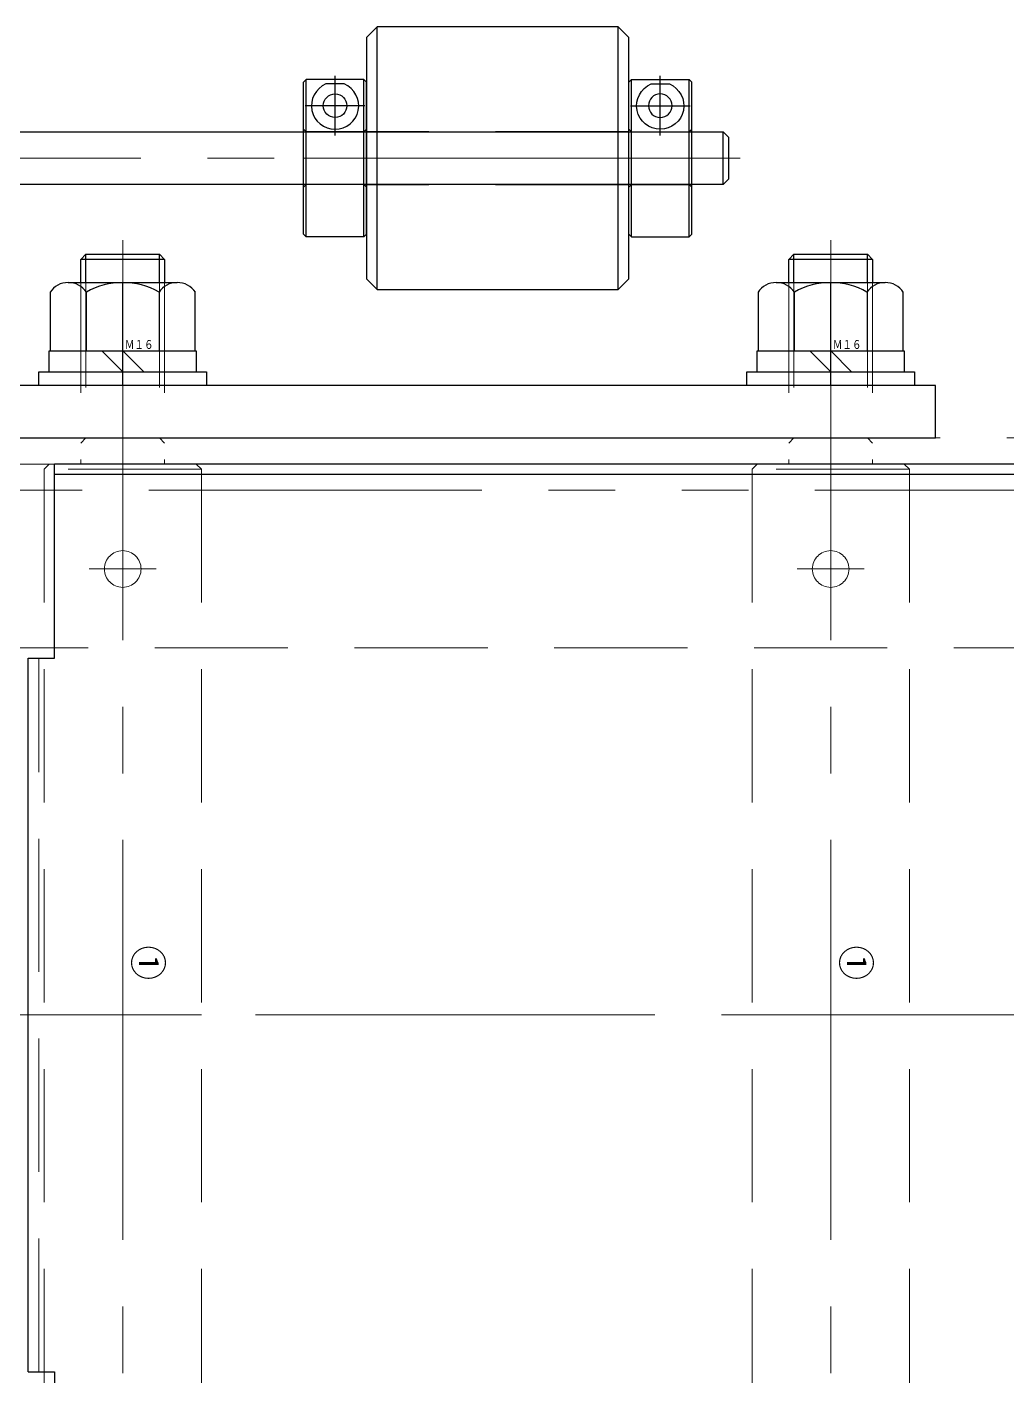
# Model space of a CAD drawing. Header units: millimetres. Extents: x -8731 to 85711, y -14522 to 31379.
# Drawn here: x 28615.2 to 28802.1, y -12586.9 to -12329.6 of the extents above; entities that cross this region are included whole.
import ezdxf

# ---------------------------------------------------------------- set-up
doc = ezdxf.new("R2010")
doc.units = ezdxf.units.MM
doc.header["$LTSCALE"] = 4
for name, pattern in [('CENTER2', [28.575, 19.05, -3.175, 3.175, -3.175]), ('HIDDEN', [9.525, 6.35, -3.175]), ('PHANTOM2', [31.75, 15.875, -3.175, 3.175, -3.175, 3.175, -3.175])]:
    doc.linetypes.add(name, pattern=pattern)
for name, color, linetype, lineweight in [('04_HIDDEN', 2, 'HIDDEN', 13), ('05_CENTER', 4, 'CENTER2', 13), ('06_PHANTOM', 2, 'PHANTOM2', 13)]:
    doc.layers.add(name, color=color, linetype=linetype, lineweight=lineweight)
doc.layers.add('10_DRAFT', color=8, linetype='Continuous', lineweight=0, plot=False)
doc.styles.add('KANJI0', font='txt.shx', dxfattribs={"width": 0.9, "height": 30, "bigfont": 'bigfont'})
doc.styles.add('KSS_TXT', font='txt.shx', dxfattribs={"bigfont": 'extfont2.shx'})

# ---------------------------------------------------------------- blocks, each defined once
blk = doc.blocks.new('A$C649B1A8B_1_1')
at = {"color": 0}
blk.add_lwpolyline([(-245, 0), (2325, 0), (2325, 38), (2323, 40), (-243, 40), (-245, 38)], close=True, dxfattribs=at)
at = {"layer": '04_HIDDEN'}
blk.add_line((-245, 5), (2325, 5), dxfattribs=at)
at = {"layer": '05_CENTER'}
for p, q in [((-185, -7.53), (-185, 12.6)), ((-50, -7.53), (-50, 12.6))]:
    blk.add_line(p, q, dxfattribs=at)
blk = doc.blocks.new('A$C3F466DFC_1_1')
at = {"color": 0}
for p, q in [((1, 15), (0, 14)), ((0, 14), (0, -14)), ((1, 15), (209, 15)), ((1, 15), (1, -15)), ((-40, 7), (-39, 8)), ((-39, 8), (0, 8)), ((-39, -8), (-39, 8)), ((-5, 8), (-5, -8)), ((-5, 7), (-4, 8)), ((-40, 7), (-5, 7)), ((-40, 7), (-40, -7)), ((-40, -7), (-5, -7)), ((-40, -7), (-39, -8)), ((-5, -7), (-4, -8)), ((-39, -8), (0, -8)), ((0, -14), (1, -15)), ((1, -15), (209, -15))]:
    blk.add_line(p, q, dxfattribs=at)
blk.add_circle((20, 0), 3.5, dxfattribs=at)
at = {"layer": '05_CENTER'}
for p, q in [((20, 6.39), (20, -6.39)), ((-42.65, 0), (252.65, 0))]:
    blk.add_line(p, q, dxfattribs=at)
at = {"layer": '10_DRAFT'}
blk.add_line((105, 15), (105, -15), dxfattribs=at)
at = {"layer": '10_DRAFT', "style": 'KSS_TXT'}
blk.add_text('①', height=6, dxfattribs=at).set_placement((91.75, 1.61))
blk = doc.blocks.new('M16Nza_1_1_1')
at = {"color": 0}
for p, q in [((-10.39, 19.6), (10.39, 19.6)), ((-13.85, 17.74), (-13.85, 6.6)), ((-6.92, 6.6), (-6.92, 17.74)), ((6.93, 17.74), (6.93, 6.6)), ((13.85, 6.6), (13.85, 17.74)), ((-14, 2.6), (-14, 6.6)), ((-14, 6.6), (14, 6.6)), ((-4, 6.6), (0, 2.6)), ((0, 6.6), (4, 2.6)), ((14, 6.6), (14, 2.6))]:
    blk.add_line(p, q, dxfattribs=at)
at = {"color": 0, "linetype": 'CENTER2'}
blk.add_line((0, 0), (0, 19.6), dxfattribs=at)
at = {"color": 0}
blk.add_lwpolyline([(-16, 2.6), (16, 2.6), (16, 0), (-16, 0)], close=True, dxfattribs=at)
for centre, radius, start, end in [((-10.39, 15.44), 4.16, 33.626, 146.374), ((0, 5.75), 13.85, 60, 120), ((10.39, 15.44), 4.16, 33.626, 146.374)]:
    blk.add_arc(centre, radius, start, end, dxfattribs=at)
at = {"layer": '10_DRAFT', "style": 'KANJI0', "width": 0.82}
blk.add_text('Ｍ１６', height=1.714, dxfattribs=at).set_placement((0.41, 6.78))
blk = doc.blocks.new('A$C48783CE3_1_1')
at = {"color": 0}
for p, q in [((-1250, 68), (-1250, 105)), ((-1255, 68), (-1255, -68)), ((-1255, 68), (-1250, 68)), ((-1255, -68), (-1250, -68)), ((-1250, -68), (-1250, -105)), ((7, -103), (-1250, -103)), ((7, -105), (-1250, -105))]:
    blk.add_line(p, q, dxfattribs=at)
at = {"layer": '04_HIDDEN'}
blk.add_line((-1253, 68), (-1253, -68), dxfattribs=at)
at = {"layer": '05_CENTER'}
blk.add_line((7.5, 0), (-1265, 0), dxfattribs=at)
blk = doc.blocks.new('A$C13900728_1_1')
at = {"color": 0}
blk.add_lwpolyline([(0, 190), (10, 190), (10, -155), (0, -155)], close=True, dxfattribs=at)
at = {"layer": '04_HIDDEN'}
for p, q in [((0, 150), (10, 150)), ((10, 135), (0, 135)), ((10, 134), (0, 134)), ((10, 126), (0, 126)), ((10, 125), (0, 125)), ((0, 117.5), (10, 117.5)), ((10, 72.5), (0, 72.5)), ((10, 65), (0, 65)), ((10, 64), (0, 64)), ((10, 56), (0, 56)), ((10, 55), (0, 55))]:
    blk.add_line(p, q, dxfattribs=at)
at = {"layer": '04_HIDDEN', "color": 253}
for p, q in [((10, 125), (0, 125)), ((10, 124), (0, 124)), ((10, 116), (0, 116)), ((10, 115), (0, 115)), ((10, 92.5), (0, 92.5)), ((10, 57.5), (0, 57.5)), ((10, 35), (0, 35)), ((10, 34), (0, 34)), ((10, 26), (0, 26)), ((10, 25), (0, 25))]:
    blk.add_line(p, q, dxfattribs=at)
at = {"layer": '05_CENTER'}
for p, q in [((-6.46, 170), (16.35, 170)), ((14.09, 130), (-4.09, 130)), ((14.09, 60), (-4.09, 60)), ((-6.46, 0), (16.35, 0)), ((-6.46, -135), (16.35, -135))]:
    blk.add_line(p, q, dxfattribs=at)
at = {"layer": '05_CENTER', "color": 253}
for p, q in [((14.09, 120), (-4.09, 120)), ((14.09, 30), (-4.09, 30))]:
    blk.add_line(p, q, dxfattribs=at)
at = {"layer": '10_DRAFT'}
for p, q in [((10, 95), (0, 95)), ((10, 75), (0, 75))]:
    blk.add_line(p, q, dxfattribs=at)
blk = doc.blocks.new('A$C191155EC_1_1')
at = {"layer": '06_PHANTOM', "color": 6}
blk.add_lwpolyline([(-2680, 100), (27, 100), (27, -100), (-2680, -100)], close=True, dxfattribs=at)
blk = doc.blocks.new('A$C21C31411_1_1_1')
at = {"color": 0}
for p, q in [((-48, 25), (-48, -25)), ((-2, 25), (-2, -25))]:
    blk.add_line(p, q, dxfattribs=at)
blk.add_lwpolyline([(-48, -25), (-2, -25), (0, -23), (0, 23), (-2, 25), (-48, 25), (-50, 23), (-50, -23)], close=True, dxfattribs=at)
at = {"layer": '04_HIDDEN'}
for p, q in [((-50, 5.1), (0, 5.1)), ((-50, -5.1), (0, -5.1))]:
    blk.add_line(p, q, dxfattribs=at)
at = {"layer": '10_DRAFT'}
blk.add_line((-50, 0), (0, 0), dxfattribs=at)
blk = doc.blocks.new('SCS10-12a_1_1_1')
at = {"color": 0}
for p, q in [((0, 14.5), (0.5, 15)), ((0, 14.5), (0, -14.5)), ((0.5, 15), (0.5, -15)), ((0.5, 15), (11.5, 15)), ((11.5, 15), (11.5, -15)), ((11.5, 15), (12, 14.5)), ((12, 14.5), (12, -14.5)), ((0, -14.5), (0.5, -15)), ((0.5, -15), (11.5, -15)), ((4.24, -14.14), (7.76, -14.14)), ((12, -14.5), (11.5, -15))]:
    blk.add_line(p, q, dxfattribs=at)
at = {"color": 0, "linetype": 'HIDDEN'}
for p, q in [((0.5, 5), (0, 5.5)), ((12, 5.5), (11.5, 5)), ((0.5, 5), (11.5, 5)), ((0, -5.5), (0.5, -5)), ((0.5, -5), (11.5, -5)), ((11.5, -5), (12, -5.5))]:
    blk.add_line(p, q, dxfattribs=at)
at = {"color": 0, "linetype": 'CENTER2'}
for p, q in [((6, -4.31), (6, -15.69)), ((0.31, -10), (11.69, -10))]:
    blk.add_line(p, q, dxfattribs=at)
at = {"color": 0}
blk.add_circle((6, -10), 2.25, dxfattribs=at)
blk.add_arc((6, -10), 4.5, 293.0044, 246.9956, dxfattribs=at)
at = {"layer": '10_DRAFT'}
blk.add_line((0, 0), (12, 0), dxfattribs=at)
blk = doc.blocks.new('A$C20721D5E_1_1_1')
at = {"color": 0}
blk.add_line((-174, 5), (-174, -5), dxfattribs=at)
at = {"color": 0, "linetype": 'HIDDEN'}
for p, q in [((-20, -5), (-20, 5)), ((0, 4.19), (-20, 4.19)), ((0, -4.19), (-20, -4.19))]:
    blk.add_line(p, q, dxfattribs=at)
at = {"color": 0}
blk.add_lwpolyline([(0, -5), (-174, -5), (-175, -4), (-175, 4), (-174, 5), (0, 5)], close=True, dxfattribs=at)
at = {"layer": '05_CENTER'}
blk.add_line((-177.27, 0), (2.62, 0), dxfattribs=at)
blk = doc.blocks.new('M10Nu_1_1_1')
at = {"color": 0}
for p, q in [((-7.35, 8), (7.35, 8)), ((-9.8, 0), (-9.8, 6.69)), ((-4.9, 0), (-4.9, 6.69)), ((4.9, 6.69), (4.9, 0)), ((9.8, 6.69), (9.8, 0)), ((-9.8, 0), (9.8, 0))]:
    blk.add_line(p, q, dxfattribs=at)
at = {"color": 0, "linetype": 'CENTER2'}
blk.add_line((0, 8), (0, 0), dxfattribs=at)
at = {"color": 0}
for centre, radius, start, end in [((-7.35, 5.06), 2.94, 33.626, 146.374), ((0, -1.8), 9.8, 60, 120), ((7.35, 5.06), 2.94, 33.626, 146.374)]:
    blk.add_arc(centre, radius, start, end, dxfattribs=at)
at = {"layer": '10_DRAFT', "style": 'KANJI0', "width": 0.82}
blk.add_text('Ｍ１０', height=1.25, dxfattribs=at).set_placement((0.26, 0.12))
blk = doc.blocks.new('A$C7F3F1DDD_1')
at = {"color": 0}
for p, q in [((48.5, 9), (0, 9)), ((48.5, -9), (0, -9))]:
    blk.add_line(p, q, dxfattribs=at)
blk.add_lwpolyline([(48.5, -9), (48.5, 9), (47.5, 10), (0, 10), (0, -10), (47.5, -10)], close=True, dxfattribs=at)
for major_axis, ratio in [((0, 5), 0.916536), ((0, 4), 0.906285)]:
    blk.add_ellipse((36, 0), major_axis=major_axis, ratio=ratio)
blk.add_ellipse((31, 0), major_axis=(0, 5), ratio=0.916536, start_param=5.978479, end_param=6.191994)
at = {"layer": '04_HIDDEN'}
for p, q in [((13.5, -10), (13.5, 10)), ((33.5, -10), (33.5, 10)), ((0, 5), (13.5, 5)), ((0, 4), (13.5, 4)), ((36, 5), (31, 5)), ((31, 4), (36, 4)), ((0, -4), (13.5, -4)), ((0, -5), (13.5, -5)), ((31, -4), (36, -4)), ((36, -5), (31, -5))]:
    blk.add_line(p, q, dxfattribs=at)
for major_axis, ratio, start_param, end_param in [((0, 5), 0.916536, 6.283185, 9.424828), ((0, 4), 0.906285, 0, 3.141648)]:
    blk.add_ellipse((31, 0), major_axis=major_axis, ratio=ratio, start_param=start_param, end_param=end_param, dxfattribs=at)
at = {"layer": '05_CENTER'}
for p, q in [((31, -7.61), (31, 7.61)), ((36, -7.61), (36, 7.61)), ((-2.91, 0), (16.94, 0)), ((43.61, 0), (22.9, 0))]:
    blk.add_line(p, q, dxfattribs=at)
at = {"layer": '10_DRAFT'}
blk.add_line((23.5, -10), (23.5, 10), dxfattribs=at)
blk = doc.blocks.new('A$C199465A6_1')
for name, p in [('A$C21C31411_1_1_1', (-121.5, 0)), ('A$C7F3F1DDD_1', (-23.5, 0)), ('A$C20721D5E_1_1_1', (-15.5, 0))]:
    blk.add_blockref(name, p)
at = {"color": 4, "xscale": -1}
blk.add_blockref('SCS10-12a_1_1_1', (-171.5, 0), dxfattribs=at)
at = {"color": 4}
blk.add_blockref('SCS10-12a_1_1_1', (-121.5, 0), dxfattribs=at)
at = {"rotation": 90}
blk.add_blockref('M10Nu_1_1_1', (-23.5, 0), dxfattribs=at)
blk = doc.blocks.new('A$C1A1A6917_1_1')
blk.add_blockref('A$C199465A6_1', (0, -43.3))

msp = doc.modelspace()

# ---------------------------------------------------------------- linework, layer by layer
for p, q in [((28625.44255, -12373.85315), (28626.44255, -12372.85315)), ((28626.44255, -12372.85315), (28640.44255, -12372.85315)), ((28626.44255, -12378.25315), (28626.44255, -12372.85315)), ((28640.44255, -12372.85315), (28641.44255, -12373.85315)), ((28640.44255, -12378.25315), (28640.44255, -12372.85315)), ((28760.44255, -12373.85315), (28761.44255, -12372.85315)), ((28761.44255, -12372.85315), (28775.44255, -12372.85315)), ((28761.44255, -12378.25315), (28761.44255, -12372.85315)), ((28775.44255, -12372.85315), (28776.44255, -12373.85315)), ((28775.44255, -12378.25315), (28775.44255, -12372.85315)), ((28625.44255, -12378.25315), (28625.44255, -12373.85315)), ((28641.44255, -12373.85315), (28625.44255, -12373.85315)), ((28641.44255, -12373.85315), (28641.44255, -12378.25315)), ((28760.44255, -12378.25315), (28760.44255, -12373.85315)), ((28776.44255, -12373.85315), (28760.44255, -12373.85315)), ((28776.44255, -12373.85315), (28776.44255, -12378.25315))]:
    msp.add_line(p, q)

# ---------------------------------------------------------------- block references
at = {"rotation": 180}
for name, p in [('A$C1A1A6917_1_1', (28558.44255, -12397.85315)), ('A$C191155EC_1_1', (28538.44255, -12517.85315))]:
    msp.add_blockref(name, p, dxfattribs=at)
for p in [(28633.44255, -12397.85315), (28768.44255, -12397.85315)]:
    msp.add_blockref('M16Nza_1_1_1', p)
at = {"xscale": -1}
for name, p, rotation in [('A$C13900728_1_1', (28633.44255, -12397.85315), 89.99999999999993), ('A$C48783CE3_1_1', (29870.44255, -12517.85315), 180)]:
    msp.add_blockref(name, p, dxfattribs=dict(at, rotation=rotation))
at = {"layer": '04_HIDDEN', "rotation": 270}
for p in [(28633.44255, -12412.85315), (28768.44255, -12412.85315)]:
    msp.add_blockref('A$C3F466DFC_1_1', p, dxfattribs=at)
at = {"layer": '04_HIDDEN', "xscale": -1, "rotation": 180}
msp.add_blockref('A$C649B1A8B_1_1', (28818.44255, -12407.85315), dxfattribs=at)

doc.saveas('drawing.dxf')
